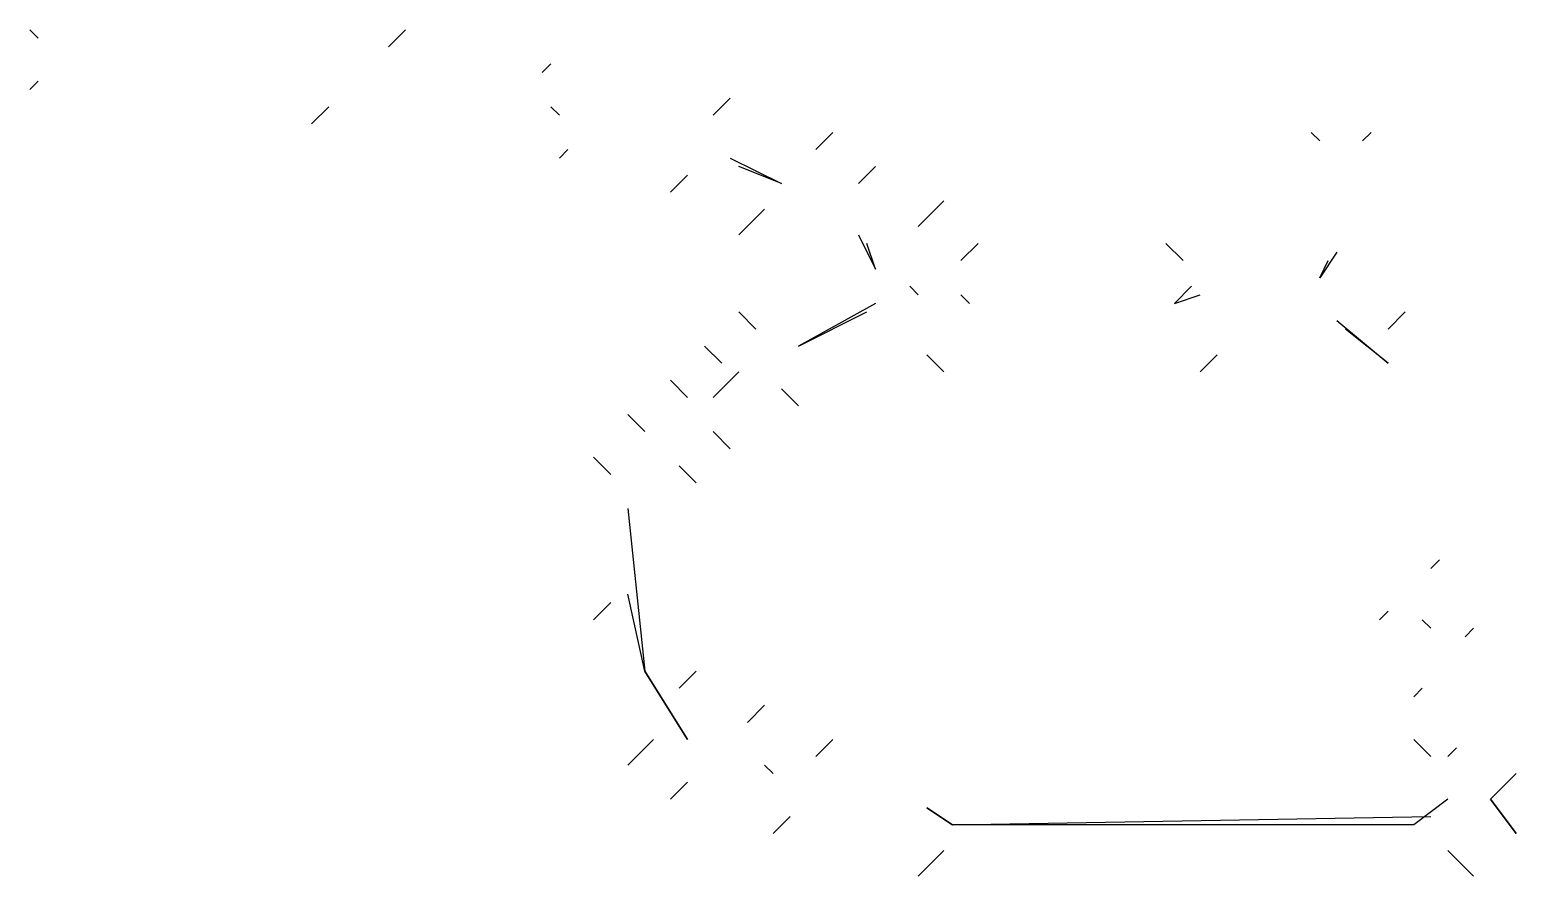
# Model space of a CAD drawing. Extents: x 1 to 2775, y -31 to 2075.
# Drawn here: x 1152.83 to 1181.83, y 1887.67 to 1904.17 of the extents above; entities that cross this region are included whole.
import ezdxf

# ---------------------------------------------------------------- set-up
doc = ezdxf.new("R2010")
doc.units = 0
doc.layers.add('LINEWORK', color=4, linetype='CONTINUOUS')

msp = doc.modelspace()

# ---------------------------------------------------------------- linework, layer by layer
at = {"layer": 'LINEWORK'}
for points in [[(1152.8333, 1904.1667), (1153, 1904)], [(1160.1667, 1904.1667), (1159.8333, 1903.8333)], [(1163, 1903.5), (1162.8333, 1903.3333)], [(1153, 1903.1667), (1152.8333, 1903)], [(1166.5, 1902.8333), (1166.1667, 1902.5)], [(1158.6667, 1902.6667), (1158.3333, 1902.3333)], [(1163, 1902.6667), (1163.1667, 1902.5)], [(1168.5, 1902.1667), (1168.1667, 1901.8333)], [(1177.8333, 1902.1667), (1178, 1902)], [(1179, 1902.1667), (1178.8333, 1902)], [(1163.3333, 1901.8333), (1163.1667, 1901.6667)], [(1166.5, 1901.6667), (1167.5, 1901.1667), (1166.6667, 1901.5)], [(1165.6667, 1901.3333), (1165.3333, 1901)], [(1169.3333, 1901.5), (1169, 1901.1667)], [(1167.1667, 1900.6667), (1166.6667, 1900.1667)], [(1170.6667, 1900.8333), (1170.1667, 1900.3333)], [(1169, 1900.1667), (1169.3333, 1899.5), (1169.1667, 1900)], [(1171.3333, 1900), (1171, 1899.6667)], [(1175, 1900), (1175.3333, 1899.6667)], [(1178.3333, 1899.8333), (1178, 1899.3333), (1178.1667, 1899.6667)], [(1170, 1899.1667), (1170.1667, 1899)], [(1171, 1899), (1171.1667, 1898.8333)], [(1175.5, 1899.1667), (1175.1667, 1898.8333), (1175.6667, 1899)], [(1166.6667, 1898.6667), (1167, 1898.3333)], [(1169.3333, 1898.8333), (1167.8333, 1898), (1169.1667, 1898.6667)], [(1179.6667, 1898.6667), (1179.3333, 1898.3333)], [(1178.3333, 1898.5), (1179.3333, 1897.6667), (1178.5, 1898.3333)], [(1166, 1898), (1166.3333, 1897.6667)], [(1170.3333, 1897.8333), (1170.6667, 1897.5)], [(1176, 1897.8333), (1175.6667, 1897.5)], [(1166.6667, 1897.5), (1166.1667, 1897)], [(1165.3333, 1897.3333), (1165.6667, 1897)], [(1167.5, 1897.1667), (1167.8333, 1896.8333)], [(1164.5, 1896.6667), (1164.8333, 1896.3333)], [(1166.1667, 1896.3333), (1166.5, 1896)], [(1163.8333, 1895.8333), (1164.1667, 1895.5)], [(1165.5, 1895.6667), (1165.8333, 1895.3333)], [(1164.5, 1894.8333), (1164.8333, 1891.6667), (1165.6667, 1890.3333), (1164.8333, 1891.6667), (1164.5, 1893.1667)], [(1180.3333, 1893.8333), (1180.1667, 1893.6667)], [(1164.1667, 1893), (1163.8333, 1892.6667)], [(1179.3333, 1892.8333), (1179.1667, 1892.6667)], [(1180, 1892.6667), (1180.1667, 1892.5)], [(1181, 1892.5), (1180.8333, 1892.3333)], [(1165.8333, 1891.6667), (1165.5, 1891.3333)], [(1180, 1891.3333), (1179.8333, 1891.1667)], [(1167.1667, 1891), (1166.8333, 1890.6667)], [(1165, 1890.3333), (1164.5, 1889.8333)], [(1168.5, 1890.3333), (1168.1667, 1890)], [(1179.8333, 1890.3333), (1180.1667, 1890)], [(1180.6667, 1890.1667), (1180.5, 1890)], [(1167.1667, 1889.8333), (1167.3333, 1889.6667)], [(1181.8333, 1889.6667), (1181.3333, 1889.1667), (1181.8333, 1888.5), (1181.3333, 1889.1667)], [(1165.6667, 1889.5), (1165.3333, 1889.1667)], [(1180.5, 1889.1667), (1179.8333, 1888.6667), (1170.8333, 1888.6667), (1170.3333, 1889), (1170.8333, 1888.6667), (1180.1667, 1888.8333)], [(1167.6667, 1888.8333), (1167.3333, 1888.5)], [(1170.6667, 1888.1667), (1170.1667, 1887.6667)], [(1180.5, 1888.1667), (1181, 1887.6667)]]:
    msp.add_lwpolyline(points, dxfattribs=at)

doc.saveas('drawing.dxf')
